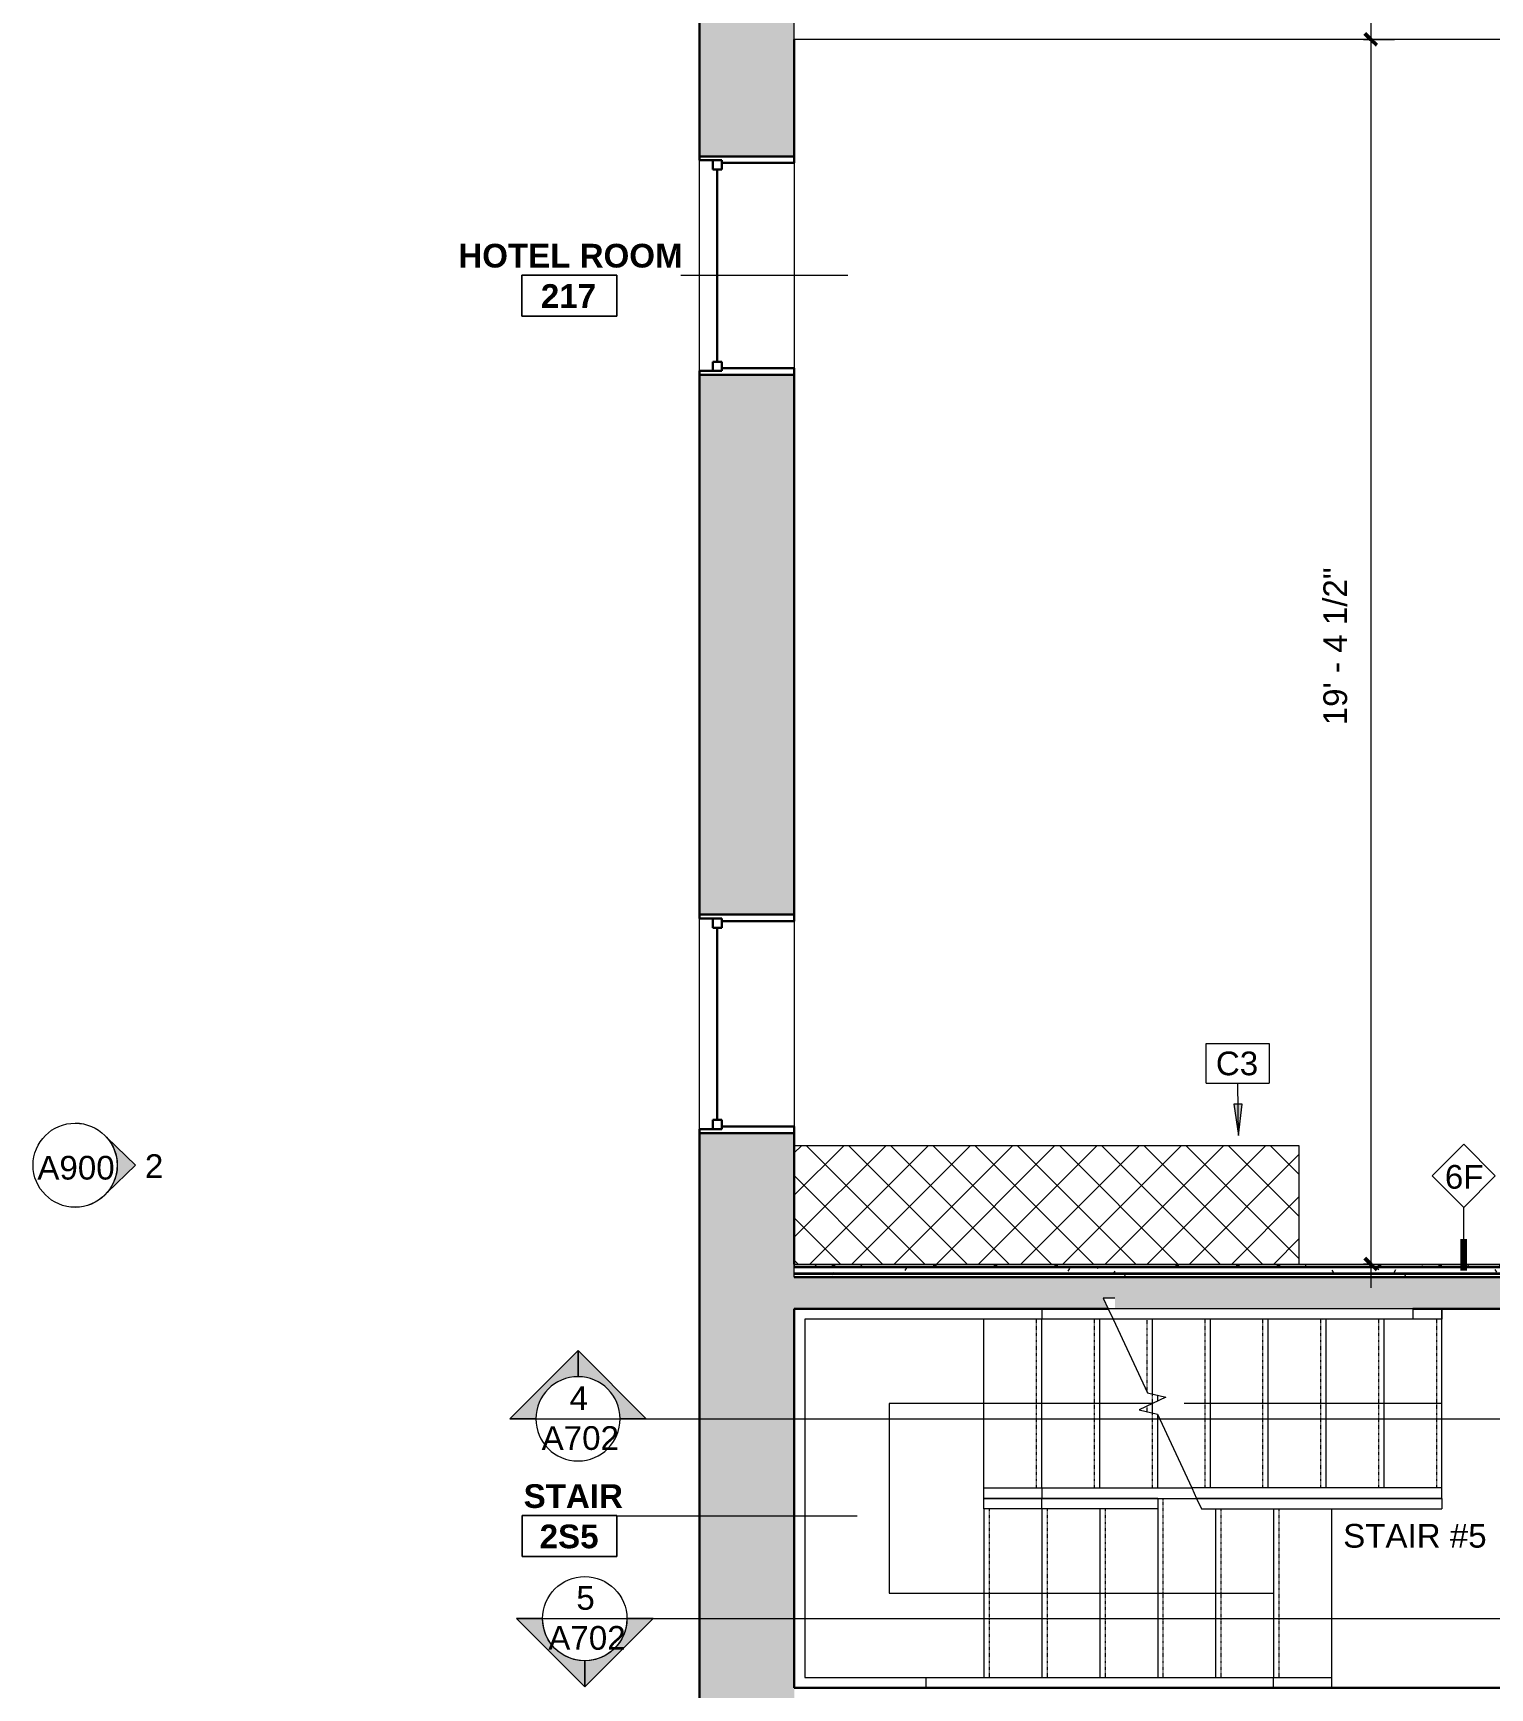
# Model space of a CAD drawing. Header units: inches. Extents: x -1176 to 1507, y -2587 to 978.
# Drawn here: x -1161.6 to -884.9, y -1109.3 to -795 of the extents above; entities that cross this region are included whole.
import ezdxf

# ---------------------------------------------------------------- set-up
doc = ezdxf.new("R2010")
doc.units = ezdxf.units.IN
doc.header["$MEASUREMENT"] = 0
doc.linetypes.add('Overhead 1_16_', pattern=[0.101562, 0.0625, -0.039062])
for name, color, linetype, lineweight in [('A-ANNO-DIMS', 211, 'Continuous', 9), ('A-ANNO-DIMS-48', 211, 'Continuous', 9), ('A-ANNO-KEYN', 231, 'Continuous', 9), ('A-AREA-IDEN', 2, 'Continuous', 9), ('A-DETL-MBND', 5, 'Continuous', 18), ('A-FLOR', 192, 'Continuous', 18), ('A-FLOR-HRAL', 11, 'Continuous', 18), ('A-GLAZ', 151, 'Continuous', 18), ('A-WALL', 113, 'Continuous', 18), ('A-WALL-IDEN', 211, 'Continuous', 9), ('A-WALL-PATT', 111, 'Continuous', 18), ('G-ANNO-SYMB', 111, 'Continuous', 9), ('G-ANNO-TEXT', 231, 'Continuous', 9), ('I-WALL', 2, 'Continuous', 18), ('Q-CASE', 31, 'Continuous', 9), ('S-STRS', 31, 'Continuous', 18), ('S-STRS-ANNO', 31, 'Continuous', 9), ('S-STRS-MBND', 31, 'Continuous', 18)]:
    doc.layers.add(name, color=color, linetype=linetype, lineweight=lineweight)
doc.styles.add('Arial', font='arial.ttf', dxfattribs={"height": 4.5})
doc.styles.add('Swis721 Lt BT', font='swissl.ttf', dxfattribs={"height": 4.5})
doc.styles.add('Swis721 Lt BT_B', font='', dxfattribs={"height": 4.5})
doc.styles.get('Swis721 Lt BT_B').set_extended_font_data('Swis721 Lt BT', bold=True)
doc.dimstyles.new('OTJ_-_3_32__Linear__1_2__Tolerance_1', dxfattribs={"dimscale": 12, "dimtxt": 4.748918, "dimasz": 0.1875, "dimexe": 0.375, "dimexo": 0.25, "dimgap": 0.25, "dimtad": 1, "dimdec": 1, "dimrnd": 0.5, "dimzin": 3, "dimdsep": 46, "dimlunit": 4, "dimtxsty": 'Swis721 Lt BT', "dimblk1": 'OBLIQUE', "dimblk2": 'OBLIQUE', "dimsah": 1, "dimcen": 0.09, "dimdle": 0.375, "dimazin": 0, "dimtfac": 1, "dimtdec": 4, "dimtix": 1, "dimtmove": 0, "dimatfit": 3, "dimfxl": 1, "dimtvp": 1, "dimfrac": 2, "dimtolj": 1, "dimtzin": 0, "dimarcsym": 2})
pattern_1 = [(0, (0, 0), (15.36, 3.84), [0.634, -10.886, 0.634, -10.886, -61.44]), (0, (0, 0), (15.36, 3.84), [-23.04, 0.634, -22.406, 0.634, -10.886, -26.88]), (0, (0, 0), (15.36, 3.84), [-57.6, 0.634, -7.046, 0.634, -18.566]), (120, (5.76, 1.92), (-11.005538, 11.38215), [0.634, -10.886, 0.634, -10.886, -61.44]), (120, (5.76, 1.92), (-11.005538, 11.38215), [-23.04, 0.634, -22.406, 0.634, -10.886, -26.88]), (120, (5.76, 1.92), (-11.005538, 11.38215), [-57.6, 0.634, -7.046, 0.634, -18.566]), (240, (7.68, 9.6), (-4.354462, -15.22215), [0.634, -10.886, 0.634, -10.886, -61.44]), (240, (7.68, 9.6), (-4.354462, -15.22215), [-23.04, 0.634, -22.406, 0.634, -10.886, -26.88]), (240, (7.68, 9.6), (-4.354462, -15.22215), [-57.6, 0.634, -7.046, 0.634, -18.566])]

# ---------------------------------------------------------------- blocks, each defined once
blk = doc.blocks.new('Double Hung - medium 5ft 3_51_2_-6826450-2nd Floor Construction')
at = {"layer": 'A-GLAZ', "color": 8, "lineweight": 30}
for p, q in [((-20.75, 9), (-20, 9)), ((-20, 4.75), (-20, 9)), ((-20, 6.5), (-20, 4.75)), ((-20, 6.5), (-18.25, 6.5)), ((-18.25, 6.5), (-18.25, 4.75)), ((18.25, 6.5), (18.25, 4.75)), ((20, 6.5), (18.25, 6.5)), ((20, 4.75), (20, 9)), ((20.75, 9), (20, 9)), ((20, 6.5), (20, 4.75)), ((-20, 4.75), (-18.25, 4.75)), ((-20, 4.75), (-19.5, 4.75)), ((-19.5, -9), (-19.5, 4.75)), ((-18.25, 5.625), (18.25, 5.625)), ((20, 4.75), (18.25, 4.75)), ((19.5, 4.75), (20, 4.75)), ((19.5, 4.75), (19.5, -9)), ((-19.5, -9), (-20.75, -9)), ((19.5, -9), (20.75, -9))]:
    blk.add_line(p, q, dxfattribs=at)
blk = doc.blocks.new('Top Rail Type - Top Rail_Internal_-6954584-2nd Floor Construction')
at = {"layer": 'A-FLOR-HRAL', "lineweight": 9}
for p, q in [((-981.04, -1039.3), (-1015.06, -1039.3)), ((-1015.06, -1039.3), (-1015.06, -1107.3)), ((-970.04, -1039.3), (-981.04, -1039.3)), ((-970.04, -1037.3), (-970.04, -1039.3)), ((-956.5, -1039.3), (-970.04, -1039.3)), ((-1015.06, -1107.3), (-992.04, -1107.3)), ((-992.04, -1109.3), (-992.04, -1107.3)), ((-992.04, -1107.3), (-981.04, -1107.3)), ((-981.04, -1107.3), (-926.04, -1107.3)), ((-926.04, -1109.3), (-926.04, -1107.3)), ((-926.04, -1107.3), (-915.04, -1107.3)), ((-915.04, -1107.3), (-915.04, -1109.3))]:
    blk.add_line(p, q, dxfattribs=at)
blk = doc.blocks.new('Top Rail Type - Top Rail_Internal_-V15-2nd Floor Construction')
at = {"layer": 'A-FLOR-HRAL', "lineweight": 9}
for p, q in [((-1015.06, -1039.3), (-1015.06, -1107.3)), ((-970.04, -1039.3), (-1015.06, -1039.3)), ((-956.5, -1039.3), (-970.04, -1039.3)), ((-1015.06, -1107.3), (-992.04, -1107.3)), ((-992.04, -1107.3), (-926.04, -1107.3)), ((-926.04, -1107.3), (-915.04, -1107.3)), ((-915.04, -1107.3), (-915.04, -1109.3))]:
    blk.add_line(p, q, dxfattribs=at)
blk = doc.blocks.new('Top Rail Type - Top Rail_Internal_-6954602-2nd Floor Construction')
at = {"layer": 'A-DETL-MBND', "lineweight": 9}
for p, q in [((-981.04, -1073.3), (-981.04, -1071.3)), ((-981.04, -1071.3), (-970.04, -1071.3)), ((-970.04, -1071.3), (-941.58, -1071.3)), ((-970.04, -1071.3), (-970.04, -1073.3)), ((-970.04, -1073.3), (-981.04, -1073.3)), ((-981.04, -1075.3), (-981.04, -1073.3)), ((-981.04, -1073.3), (-970.04, -1073.3)), ((-948.04, -1073.3), (-970.04, -1073.3)), ((-970.04, -1075.3), (-970.04, -1073.3)), ((-970.04, -1073.3), (-948.04, -1073.3)), ((-970.04, -1075.3), (-981.04, -1075.3)), ((-948.04, -1075.3), (-970.04, -1075.3))]:
    blk.add_line(p, q, dxfattribs=at)
blk = doc.blocks.new('Top Rail Type - Top Rail_Internal_-7064900-2nd Floor Construction')
at = {"layer": 'A-FLOR-HRAL', "lineweight": 9}
for p, q in [((-899.54, -1039.3), (-899.54, -1037.3)), ((-894.04, -1039.3), (-899.54, -1039.3)), ((-894.04, -1037.3), (-894.04, -1039.3))]:
    blk.add_line(p, q, dxfattribs=at)
blk = doc.blocks.new('Top Rail Type - Top Rail_Internal_-V31-2nd Floor Construction')
at = {"layer": 'A-FLOR-HRAL', "lineweight": 9}
for p, q in [((-957.44, -1037.3), (-956.5, -1039.3)), ((-899.54, -1037.3), (-957.44, -1037.3)), ((-894.04, -1039.3), (-956.5, -1039.3)), ((-894.04, -1039.3), (-894.04, -1037.3))]:
    blk.add_line(p, q, dxfattribs=at)
blk = doc.blocks.new('Top Rail Type - Top Rail_Internal_-7064918-2nd Floor Construction')
at = {"layer": 'A-FLOR-HRAL', "lineweight": 9}
for p, q in [((-941.58, -1071.3), (-940.65, -1073.3)), ((-894.04, -1071.3), (-941.58, -1071.3)), ((-894.04, -1073.3), (-894.04, -1071.3)), ((-894.04, -1073.3), (-940.65, -1073.3)), ((-940.65, -1073.3), (-939.72, -1075.3)), ((-940.65, -1073.3), (-894.04, -1073.3)), ((-894.04, -1073.3), (-894.04, -1075.3)), ((-939.72, -1075.3), (-894.04, -1075.3))]:
    blk.add_line(p, q, dxfattribs=at)
blk = doc.blocks.new('Desk9 - Desk-7353456-2nd Floor Construction')
at = {"layer": 'Q-CASE'}
h = blk.add_hatch(dxfattribs=at)
h.set_pattern_fill('FP_40', color=256, style=0, pattern_type=2)
h.set_pattern_definition([(45, (3239.653, 1470.138), (-4.006467, 4.006467), []), (135, (3239.653, 1470.138), (-4.006467, -4.006467), [])])
h.paths.add_polyline_path([(2222.59, 441.34), (2318.5, 441.34), (2318.5, 463.81), (2222.59, 463.81)], flags=0)
for p, q in [((2318.5, 463.81), (2222.59, 463.81)), ((2318.5, 441.34), (2318.5, 463.81))]:
    blk.add_line(p, q, dxfattribs=at)
blk = doc.blocks.new('Elevation - Filled Arrow 2-347888-2nd Floor Construction')
at = {"layer": 'G-ANNO-SYMB'}
blk.add_circle((0, 0), 0.1664, dxfattribs=at)
blk = doc.blocks.new('Elevation - Filled Arrow-151867-2nd Floor Construction')
at = {"layer": 'G-ANNO-SYMB'}
h = blk.add_hatch(color=256, dxfattribs=at)
edge = h.paths.add_edge_path(flags=0)
edge.add_line((0, 0.2393), (0.1103, 0.1247))
edge.add_arc((-0.0002, -0.0002), 0.1667, 48.49802, 130.55707)
edge.add_line((-0.1085, 0.1265), (0, 0.2393))
for p, q in [((0, 0.2393), (-0.1085, 0.1265)), ((-0.1084, 0.1266), (0, 0.2393)), ((0, 0.2393), (-0.1084, 0.1266)), ((0, 0.2393), (0.11, 0.1249)), ((0.1103, 0.1247), (0, 0.2393))]:
    blk.add_line(p, q, dxfattribs=at)
blk.add_arc((-0.0002, -0.0002), 0.1667, 48.49802, 130.55707, dxfattribs=at)
blk.add_ellipse((-0.0002, -0.0001), major_axis=(-0.1667, 0), ratio=0.999376, start_param=3.141593, end_param=6.283185, dxfattribs=at)
blk = doc.blocks.new('Room Tag - Room Name and Number-3379422-2nd Floor Construction')
at = {"layer": 'A-AREA-IDEN'}
for p, q in [((-0.1881, -0.1636), (-0.1881, -0.0018)), ((-0.1881, -0.0018), (0.1869, -0.0018)), ((0.1869, -0.0018), (-0.1881, -0.0018)), ((-0.1881, -0.0018), (-0.1881, -0.1636)), ((0.1869, -0.0018), (0.1869, -0.1636)), ((0.1869, -0.1636), (0.1869, -0.0018)), ((0.1869, -0.1636), (-0.1881, -0.1636)), ((-0.1881, -0.1636), (0.1869, -0.1636))]:
    blk.add_line(p, q, dxfattribs=at)
blk = doc.blocks.new('DIMBLOCK55-2nd Floor Construction')
at = {"layer": 'A-ANNO-DIMS-48'}
for p, q in [((-907.56, -791.72), (-907.56, -1033.3)), ((-908.97, -796.22), (-903.06, -796.22)), ((-907.56, -796.22), (-908.97, -796.22)), ((-908.97, -1028.8), (-903.06, -1028.8)), ((-907.56, -1028.8), (-908.97, -1028.8))]:
    blk.add_line(p, q, dxfattribs=at)
at = {"layer": 'A-ANNO-DIMS-48', "lineweight": 50}
for p, q in [((-907.56, -796.22), (-908.69, -795.09)), ((-907.56, -796.22), (-906.44, -797.34)), ((-907.56, -1028.8), (-908.69, -1027.68)), ((-907.56, -1028.8), (-906.44, -1029.93))]:
    blk.add_line(p, q, dxfattribs=at)
at = {"layer": 'A-ANNO-DIMS-48', "color": 0, "insert": (-916.57, -926.49), "char_height": 4.5, "width": 33.559, "attachment_point": 1, "rotation": 90, "line_spacing_factor": 1.005062, "style": 'Swis721 Lt BT'}
blk.add_mtext('19\' - 4 1/2"', dxfattribs=at)
blk = doc.blocks.new('_Oblique')
at = {"color": 0, "linetype": 'ByBlock', "lineweight": -2}
blk.add_line((-0.5, -0.5), (0.5, 0.5), dxfattribs=at)
blk = doc.blocks.new('Keynote Tag - Keynote Number - Boxed-135510-2nd Floor Construction')
at = {"layer": 'A-ANNO-KEYN'}
for p, q in [((-0.125, -0.0792), (-0.125, 0.0781)), ((-0.125, 0.0781), (0.125, 0.0781)), ((0.125, 0.0781), (0.125, -0.0792)), ((-0.125, -0.0792), (0.125, -0.0792))]:
    blk.add_line(p, q, dxfattribs=at)
blk = doc.blocks.new('Section - Section Head - Filled-1367765-2nd Floor Construction')
at = {"layer": 'G-ANNO-SYMB'}
h = blk.add_hatch(color=256, dxfattribs=at)
edge = h.paths.add_edge_path(flags=0)
edge.add_line((-0.5202, 0), (-0.25, 0.2702))
edge.add_line((-0.25, 0.2702), (-0.25, 0.1667))
edge.add_arc((-0.25, 0), 0.1667, 90, 180)
edge.add_line((-0.4167, 0), (-0.5202, 0))
h = blk.add_hatch(color=256, dxfattribs=at)
edge = h.paths.add_edge_path(flags=0)
edge.add_line((0.0202, 0), (-0.0833, 0))
edge.add_arc((-0.25, 0), 0.1667, 0, 90)
edge.add_line((-0.25, 0.1667), (-0.25, 0.2702))
edge.add_line((-0.25, 0.2702), (0.0202, 0))
for p, q in [((-0.25, 0.2702), (-0.5202, 0)), ((-0.25, 0.2702), (-0.5202, 0)), ((-0.25, 0.2702), (0.0202, 0)), ((-0.25, 0.1667), (-0.25, 0.2702)), ((0.0202, 0), (-0.25, 0.2702)), ((-0.25, 0.2702), (-0.25, 0.1667)), ((-0.5202, 0), (-0.4167, 0)), ((-0.0833, 0), (0.0202, 0)), ((-0.5202, 0), (-0.4167, 0)), ((-0.4167, 0), (-0.5202, 0)), ((0.0202, 0), (-0.0833, 0)), ((-0.0833, 0), (0.0202, 0))]:
    blk.add_line(p, q, dxfattribs=at)
for start, end in [(0, 180), (360, 180), (90, 180), (0, 90), (180, 360)]:
    blk.add_arc((-0.25, 0), 0.1667, start, end, dxfattribs=at)
blk = doc.blocks.new('Wall Tag - 1_4_-62626-2nd Floor Construction')
at = {"layer": 'A-WALL-IDEN'}
for p, q in [((-0.125, 0), (0, 0.125)), ((0, 0.125), (0.125, 0)), ((-0.125, 0), (0, -0.125)), ((0, -0.125), (0.125, 0))]:
    blk.add_line(p, q, dxfattribs=at)

msp = doc.modelspace()

# ---------------------------------------------------------------- hatches: boundary and pattern name
at = {"layer": 'A-ANNO-KEYN'}
msp.add_hatch(color=256, dxfattribs=at).paths.add_polyline_path([(-932.69, -1004.42), (-931.99, -998.41), (-933.57, -998.44)], flags=0)
at = {"layer": 'A-WALL-PATT'}
h = msp.add_hatch(color=250, dxfattribs=at)
h.paths.add_polyline_path([(-1017.06, -1275.19), (-1017.06, -1210.94), (-1035.06, -1210.94), (-1035.06, -1275.19)], flags=0)
h.paths.add_polyline_path([(-1017.06, -1169.44), (-1017.06, -1003.94), (-1035.06, -1003.94), (-1035.06, -1169.44)], flags=0)
h.paths.add_polyline_path([(-1017.06, -962.44), (-1017.06, -859.94), (-1035.06, -859.94), (-1035.06, -962.44)], flags=0)
h.paths.add_polyline_path([(-1017.06, -818.44), (-1017.06, -715.94), (-1035.06, -715.94), (-1035.06, -818.44)], flags=0)
h.paths.add_polyline_path([(-1017.06, -674.44), (-1017.06, -567.94), (-1035.06, -567.94), (-1035.06, -674.44)], flags=0)
h.paths.add_polyline_path([(-1035.06, -534.44), (-1017.06, -534.44), (-1017.06, -425.69), (-1035.06, -425.69), (-1035.06, -498.56)], flags=0)
h.paths.add_polyline_path([(-1017.06, -388.69), (-1017.06, -275.19), (-1035.06, -275.19), (-1035.06, -388.69)], flags=0)
h.paths.add_polyline_path([(-1017.06, -239.19), (-1017.06, -119.5), (-1035.06, -119.5), (-1035.06, -239.19)], flags=0)
h.paths.add_polyline_path([(-1035.06, -83.5), (-1017.06, -83.5), (-1017.06, 16.25), (-1035.06, 16.25), (-1035.06, -8.75)], flags=0)
at = {"layer": 'A-WALL-PATT', "lineweight": 9}
h = msp.add_hatch(dxfattribs=at)
h.set_pattern_fill('FP_19', color=256, style=0, pattern_type=2)
h.set_pattern_definition(pattern_1)
h.paths.add_polyline_path([(-864.56, -1029.3), (-864.56, -1028.8), (-1017.06, -1028.8), (-1017.06, -1029.3), (-878.46, -1029.3)], flags=0)
h = msp.add_hatch(dxfattribs=at)
h.set_pattern_fill('FP_19', color=256, style=0, pattern_type=2)
h.set_pattern_definition(pattern_1)
h.paths.add_polyline_path([(-878.46, -1030.55), (-863.81, -1030.55), (-863.81, -1029.55), (-1017.06, -1029.55), (-1017.06, -1030.55), (-913.09, -1030.55)], flags=0)
h = msp.add_hatch(dxfattribs=at)
h.set_pattern_fill('FP_19', color=256, style=0, pattern_type=2)
h.set_pattern_definition(pattern_1)
h.paths.add_polyline_path([(-913.09, -1031.3), (-862.81, -1031.3), (-862.81, -1030.8), (-1017.06, -1030.8), (-1017.06, -1031.3), (-982.35, -1031.3)], flags=0)
at = {"layer": 'A-WALL-PATT'}
h = msp.add_hatch(color=250, dxfattribs=at)
h.paths.add_polyline_path([(-775.04, -1037.3), (-772.04, -1037.3), (-772.04, -1031.3), (-775.04, -1031.3)], flags=0)
h.paths.add_polyline_path([(-819.04, -1037.3), (-815.04, -1037.3), (-815.04, -1031.3), (-819.04, -1031.3)], flags=0)
h.paths.add_polyline_path([(-878.46, -1037.3), (-859.04, -1037.3), (-859.04, -1031.3), (-1017.06, -1031.3), (-1017.06, -1037.3), (-957.44, -1037.3), (-958.37, -1035.3), (-956.16, -1035.3), (-956.16, -1037.3), (-899.56, -1037.3)], flags=0)

# ---------------------------------------------------------------- linework, layer by layer
at = {"layer": 'A-ANNO-KEYN'}
for p, q in [((-932.69, -1004.42), (-932.84, -994.48)), ((-931.99, -998.41), (-933.57, -998.44)), ((-933.57, -998.44), (-932.69, -1004.42)), ((-932.69, -1004.42), (-931.99, -998.41))]:
    msp.add_line(p, q, dxfattribs=at)
at = {"layer": 'A-AREA-IDEN'}
for p, q in [((-1006.87, -841.09), (-1038.62, -841.09)), ((-1005.14, -1076.66), (-1050.75, -1076.66))]:
    msp.add_line(p, q, dxfattribs=at)
at = {"layer": 'A-FLOR'}
msp.add_line((-915.04, -1075.3), (-915.04, -1107.3), dxfattribs=at)
at = {"layer": 'A-WALL', "color": 8, "lineweight": 30}
for p, q in [((-1035.06, -715.94), (-1035.06, -818.44)), ((-1017.06, -796.22), (-1017.06, -818.44)), ((-1035.06, -818.44), (-1017.06, -818.44)), ((-1035.06, -859.94), (-1035.06, -962.44)), ((-1035.06, -859.94), (-1017.06, -859.94)), ((-1017.06, -859.94), (-1017.06, -962.44)), ((-1035.06, -962.44), (-1017.06, -962.44)), ((-1035.06, -1003.94), (-1035.06, -1169.44)), ((-1035.06, -1003.94), (-1017.06, -1003.94)), ((-1017.06, -1003.94), (-1017.06, -1028.8)), ((-1017.06, -1031.3), (-859.04, -1031.3)), ((-1017.06, -1037.3), (-957.44, -1037.3)), ((-1017.06, -1037.3), (-1017.06, -1109.3)), ((-899.56, -1037.3), (-859.04, -1037.3)), ((-1017.06, -1109.3), (-832.04, -1109.3))]:
    msp.add_line(p, q, dxfattribs=at)
at = {"layer": 'A-WALL'}
for p, q in [((-1017.06, -796.22), (-1017.06, -787.22)), ((-871.8, -796.22), (-1017.06, -796.22)), ((-1017.06, -1031.3), (-1017.06, -1028.8)), ((-864.06, -1029.3), (-1017.06, -1029.3)), ((-863.81, -1029.55), (-1017.06, -1029.55)), ((-862.81, -1030.55), (-1017.06, -1030.55)), ((-862.81, -1030.8), (-1017.06, -1030.8))]:
    msp.add_line(p, q, dxfattribs=at)
at = {"layer": 'A-WALL', "lineweight": 9}
for p, q in [((-1035.06, -859.94), (-1035.06, -818.44)), ((-1017.06, -818.44), (-1017.06, -859.94)), ((-1035.06, -1003.94), (-1035.06, -962.44)), ((-1017.06, -962.44), (-1017.06, -1003.94))]:
    msp.add_line(p, q, dxfattribs=at)
at = {"layer": 'A-WALL-IDEN'}
msp.add_line((-889.92, -1030.05), (-889.92, -1018.05), dxfattribs=at)
at = {"layer": 'A-WALL-IDEN', "lineweight": 90}
msp.add_line((-889.92, -1030.05), (-889.92, -1024.05), dxfattribs=at)
at = {"layer": 'G-ANNO-SYMB'}
for p, q in [((-1066.14, -1058.2), (-1050.14, -1058.2)), ((-1046.14, -1058.2), (-803.71, -1058.2)), ((-1064.86, -1096.15), (-1048.86, -1096.15)), ((-1044.86, -1096.15), (-874.57, -1096.15))]:
    msp.add_line(p, q, dxfattribs=at)
at = {"layer": 'I-WALL'}
msp.add_line((-1017.06, -1028.8), (-864.56, -1028.8), dxfattribs=at)
at = {"layer": 'S-STRS', "lineweight": 9}
for p, q in [((-956.16, -1035.3), (-958.37, -1035.3)), ((-981.04, -1071.3), (-981.04, -1039.3)), ((-970.04, -1071.3), (-970.04, -1039.3)), ((-959.04, -1071.3), (-959.04, -1039.3)), ((-949.04, -1053.49), (-949.04, -1039.3)), ((-938.04, -1071.3), (-938.04, -1039.3)), ((-927.04, -1071.3), (-927.04, -1039.3)), ((-916.04, -1071.3), (-916.04, -1039.3)), ((-905.04, -1071.3), (-905.04, -1039.3)), ((-894.04, -1071.3), (-894.04, -1039.3)), ((-949.04, -1057.11), (-949.04, -1055.3)), ((-948.04, -1054.83), (-948.04, -1053.74)), ((-948.04, -1071.3), (-948.04, -1057.45)), ((-948.04, -1073.3), (-940.65, -1073.3)), ((-948.04, -1073.3), (-948.04, -1107.3)), ((-981.04, -1075.3), (-981.04, -1107.3)), ((-970.04, -1075.3), (-970.04, -1107.3)), ((-959.04, -1075.3), (-959.04, -1107.3)), ((-937.04, -1075.3), (-937.04, -1107.3)), ((-926.04, -1075.3), (-926.04, -1107.3))]:
    msp.add_line(p, q, dxfattribs=at)
at = {"layer": 'S-STRS', "linetype": 'Overhead 1_16_', "lineweight": 9}
for p, q in [((-971.04, -1071.3), (-971.04, -1039.3)), ((-960.04, -1071.3), (-960.04, -1039.3)), ((-950.04, -1053.16), (-950.04, -1039.3)), ((-939.04, -1071.3), (-939.04, -1039.3)), ((-928.04, -1071.3), (-928.04, -1039.3)), ((-917.04, -1071.3), (-917.04, -1039.3)), ((-906.04, -1071.3), (-906.04, -1039.3)), ((-895.04, -1071.3), (-895.04, -1039.3)), ((-950.04, -1056.87), (-950.04, -1055.77)), ((-949.04, -1055.3), (-949.04, -1053.49)), ((-949.04, -1071.3), (-949.04, -1057.11)), ((-947.04, -1073.3), (-947.04, -1107.3)), ((-980.04, -1075.3), (-980.04, -1107.3)), ((-969.04, -1075.3), (-969.04, -1107.3)), ((-958.04, -1075.3), (-958.04, -1107.3)), ((-936.04, -1075.3), (-936.04, -1107.3)), ((-925.04, -1075.3), (-925.04, -1107.3))]:
    msp.add_line(p, q, dxfattribs=at)
at = {"layer": 'S-STRS-ANNO'}
for p, q in [((-999.05, -1055.3), (-999.05, -1091.3)), ((-981.04, -1055.3), (-999.05, -1055.3)), ((-970.04, -1055.3), (-981.04, -1055.3)), ((-959.04, -1055.3), (-970.04, -1055.3)), ((-949.04, -1055.3), (-959.04, -1055.3)), ((-938.04, -1055.3), (-943.04, -1055.3)), ((-927.04, -1055.3), (-938.04, -1055.3)), ((-916.04, -1055.3), (-927.04, -1055.3)), ((-905.04, -1055.3), (-916.04, -1055.3)), ((-894.04, -1055.3), (-905.04, -1055.3)), ((-999.05, -1091.3), (-981.04, -1091.3)), ((-981.04, -1091.3), (-970.04, -1091.3)), ((-970.04, -1091.3), (-959.04, -1091.3)), ((-959.04, -1091.3), (-948.04, -1091.3)), ((-948.04, -1091.3), (-937.04, -1091.3)), ((-937.04, -1091.3), (-926.04, -1091.3))]:
    msp.add_line(p, q, dxfattribs=at)
at = {"layer": 'S-STRS-MBND', "lineweight": 9}
for p, q in [((-958.37, -1035.3), (-957.44, -1037.3)), ((-956.5, -1039.3), (-949.99, -1053.26)), ((-946.49, -1054.11), (-951.59, -1056.49)), ((-949.99, -1053.26), (-946.49, -1054.11)), ((-951.59, -1056.49), (-948.09, -1057.34)), ((-948.09, -1057.34), (-941.58, -1071.3))]:
    msp.add_line(p, q, dxfattribs=at)

# ---------------------------------------------------------------- block references
at = {"layer": 'A-ANNO-KEYN', "xscale": 47.99999999999997, "yscale": 47.99999999999997, "zscale": 47.99999999999997}
msp.add_blockref('Keynote Tag - Keynote Number - Boxed-135510-2nd Floor Construction', (-932.84, -990.68), dxfattribs=at)
at = {"layer": 'A-AREA-IDEN', "xscale": 47.99999999999997, "yscale": 47.99999999999997, "zscale": 47.99999999999997}
for p in [(-1059.76, -840.91), (-1059.72, -1076.48)]:
    msp.add_blockref('Room Tag - Room Name and Number-3379422-2nd Floor Construction', p, dxfattribs=at)
at = {"layer": 'A-FLOR-HRAL', "lineweight": 9}
for name in ['Top Rail Type - Top Rail_Internal_-6954584-2nd Floor Construction', 'Top Rail Type - Top Rail_Internal_-V15-2nd Floor Construction', 'Top Rail Type - Top Rail_Internal_-V31-2nd Floor Construction', 'Top Rail Type - Top Rail_Internal_-7064900-2nd Floor Construction', 'Top Rail Type - Top Rail_Internal_-6954602-2nd Floor Construction', 'Top Rail Type - Top Rail_Internal_-7064918-2nd Floor Construction']:
    msp.add_blockref(name, (0, 0), dxfattribs=at)
at = {"layer": 'A-GLAZ', "rotation": 89.99999999999991}
for p in [(-1026.06, -839.19), (-1026.06, -983.19)]:
    msp.add_blockref('Double Hung - medium 5ft 3_51_2_-6826450-2nd Floor Construction', p, dxfattribs=at)
at = {"layer": 'A-WALL-IDEN', "xscale": 47.99999999999997, "yscale": 47.99999999999997, "zscale": 47.99999999999997}
msp.add_blockref('Wall Tag - 1_4_-62626-2nd Floor Construction', (-889.92, -1012.05), dxfattribs=at)
at = {"layer": 'G-ANNO-SYMB', "xscale": 47.99999999999997, "yscale": 47.99999999999997, "zscale": 47.99999999999997}
for name, p in [('Elevation - Filled Arrow 2-347888-2nd Floor Construction', (-1153.66, -1010.03)), ('Section - Section Head - Filled-1367765-2nd Floor Construction', (-1046.14, -1058.2))]:
    msp.add_blockref(name, p, dxfattribs=at)
at = {"layer": 'G-ANNO-SYMB', "extrusion": (0, 0, -1), "xscale": 47.99999999999997, "yscale": 47.99999999999997, "zscale": 47.99999999999997}
for name, p, rotation in [('Elevation - Filled Arrow-151867-2nd Floor Construction', (1153.66, -1010.03), 90.00000000000038), ('Section - Section Head - Filled-1367765-2nd Floor Construction', (1044.86, -1096.15), 180)]:
    msp.add_blockref(name, p, dxfattribs=dict(at, rotation=rotation))
at = {"layer": 'Q-CASE'}
msp.add_blockref('Desk9 - Desk-7353456-2nd Floor Construction', (-3239.65, -1470.14), dxfattribs=at)

# ---------------------------------------------------------------- texts
at = {"layer": 'A-ANNO-KEYN', "insert": (-936.99, -988.45), "char_height": 4.5, "width": 9.8475, "attachment_point": 1, "style": 'Arial'}
msp.add_mtext('C3', dxfattribs=at)
at = {"layer": 'A-AREA-IDEN', "char_height": 4.5, "attachment_point": 1, "style": 'Swis721 Lt BT_B'}
for s, insert, width in [('HOTEL ROOM', (-1080.88, -835.05), 51.0555), ('217', (-1065.2, -842.71), 12.726), ('STAIR', (-1068.47, -1070.62), 21.0585), ('2S5', (-1065.43, -1078.28), 13.332)]:
    msp.add_mtext(s, dxfattribs=dict(at, insert=insert, width=width))
at = {"layer": 'A-WALL-IDEN', "insert": (-893.49, -1009.99), "char_height": 4.5, "width": 8.484, "attachment_point": 1, "style": 'Swis721 Lt BT'}
msp.add_mtext('6F', dxfattribs=at)
at = {"layer": 'G-ANNO-SYMB', "char_height": 4.5, "attachment_point": 1}
for s, insert, width, style in [('A900', (-1160.84, -1008.26), 17.877, 'Arial'), ('2', (-1140.41, -1007.96), 4.0905, 'Swis721 Lt BT'), ('4', (-1059.73, -1052.01), 4.0905, 'Swis721 Lt BT'), ('A702', (-1065.05, -1059.6), 16.968, 'Swis721 Lt BT'), ('5', (-1058.46, -1089.96), 4.0905, 'Swis721 Lt BT'), ('A702', (-1063.78, -1097.55), 16.968, 'Swis721 Lt BT')]:
    msp.add_mtext(s, dxfattribs=dict(at, insert=insert, width=width, style=style))
at = {"layer": 'G-ANNO-TEXT', "color": 7, "insert": (-912.81, -1078.16), "char_height": 4.5, "width": 32.421, "attachment_point": 1, "style": 'Swis721 Lt BT'}
msp.add_mtext('STAIR #5', dxfattribs=at)

# ---------------------------------------------------------------- dimensions: what is measured, and where the dimension line sits
at = {"layer": 'A-ANNO-DIMS'}
dim = msp.add_linear_dim(base=(-907.56, -1028.8), p1=(-905.97, -796.22), p2=(-905.97, -1028.8), angle=90, dimstyle='OTJ_-_3_32__Linear__1_2__Tolerance_1', override={"dimpost": '<>', "dimfxl": 232.581932}, dxfattribs=at)
dim.commit()
dim.dimension.update_dxf_attribs({"geometry": 'DIMBLOCK55-2nd Floor Construction', "text_midpoint": (-913.13, -912.51)})

doc.saveas('drawing.dxf')
